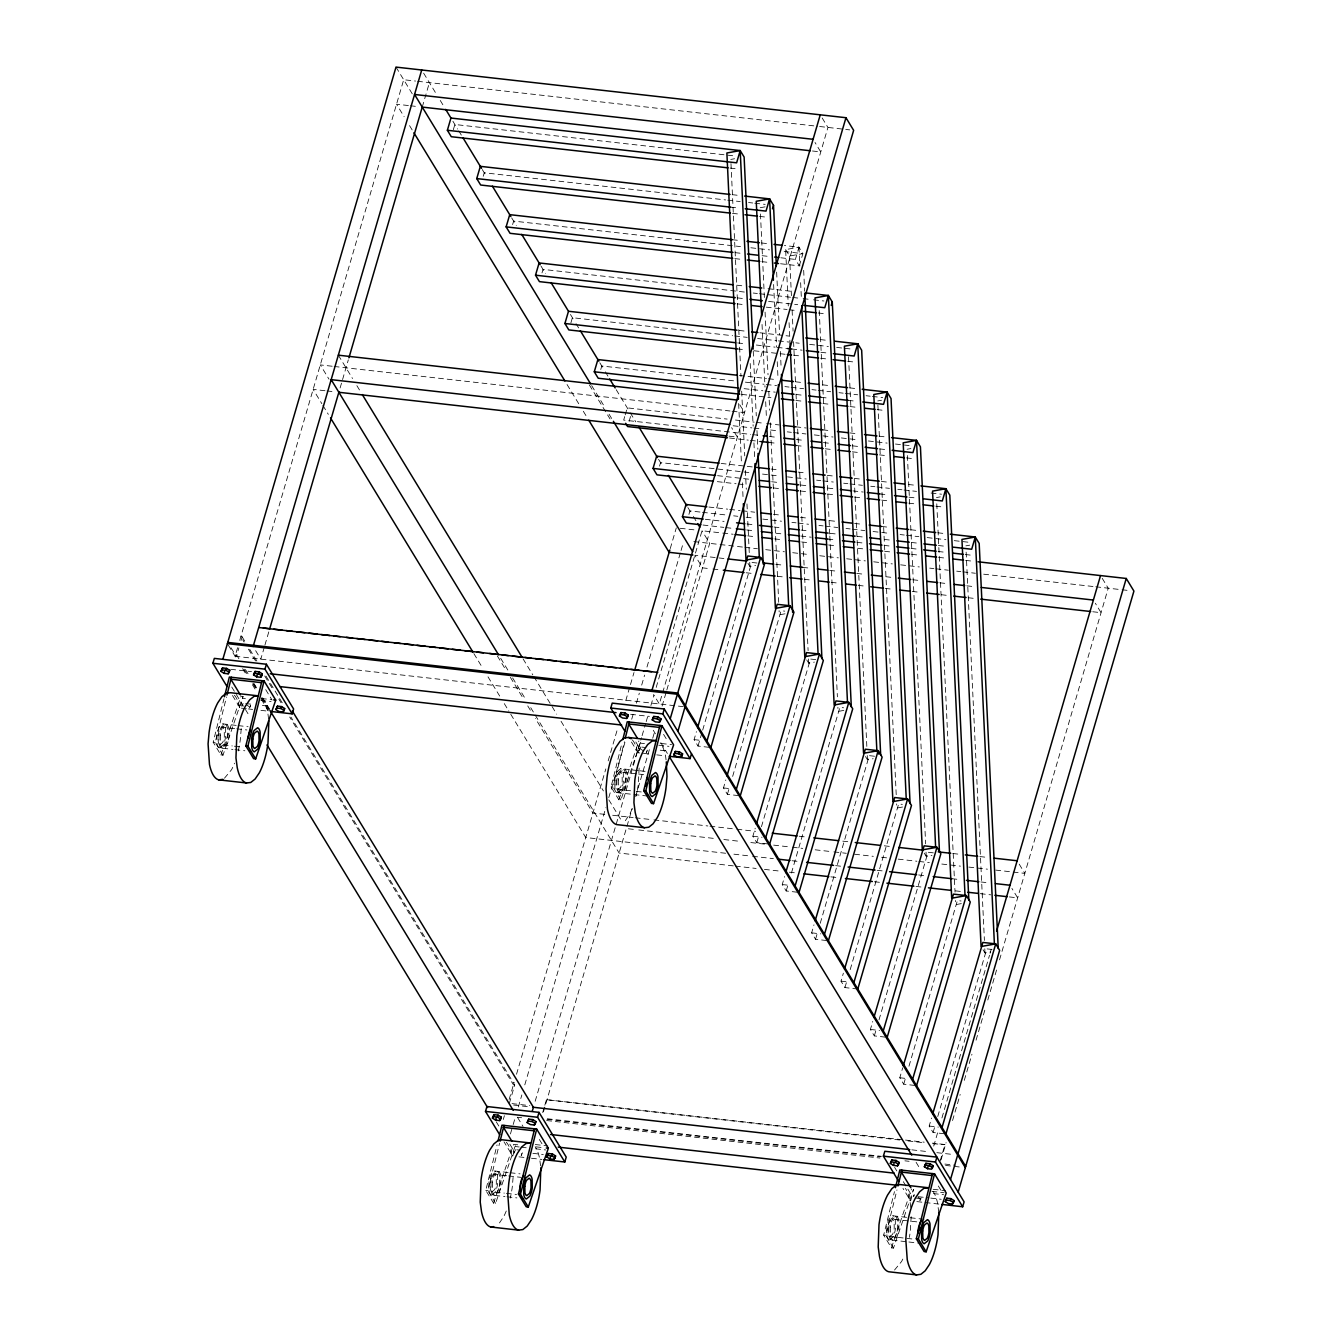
<?xml version="1.0" encoding="UTF-8"?>
<svg xmlns="http://www.w3.org/2000/svg" width="1342" height="1342" viewBox="0 0 1342 1342"><rect width="100%" height="100%" fill="white"/><g stroke="black" fill="none" stroke-linecap="round" stroke-linejoin="round"><path stroke-width="0.75" stroke-dasharray="5 3.75" d="M513.097 1177.404L512.292 1186.898A44.991 16.523 -83.6 0 1 510.262 1198.071M241.241 728.689L240.252 740.079A44.991 16.523 -83.6 0 1 238.188 751.235M220.944 754.992L241.006 696.213L243.053 696.431L222.99 755.211L220.944 754.992L213.177 742.21L223.963 698.763M222.99 755.211L215.206 742.428L226.496 697.018M519.186 1146.974L515.093 1146.504L515.663 1144.558L495.601 1203.355L493.554 1203.12L485.787 1190.337L497.06 1144.911M495.601 1203.355L487.817 1190.572L499.593 1143.166M644.462 743.585L640.369 743.133L640.939 741.187L620.876 799.966L618.83 799.748L611.063 786.966L621.346 745.481M620.876 799.966L613.093 787.184L624.365 741.774M912.979 1191.26L913.55 1189.314L893.487 1248.11L891.44 1247.875L883.673 1235.093L894.46 1191.646M893.487 1248.11L885.703 1235.328L896.976 1189.901M237.601 647.7L235.102 656.255L685.041 706.865M239.748 640.352L403.69 79.732L415.55 81.057M238.91 658.754L236.746 655.181L238.893 647.834M241.04 640.486L242.114 636.813L240.822 636.678L244.076 642.03M243.053 696.431L242.483 698.377L246.576 698.83M246.358 708.71L240.117 708.006L241.543 703.107M264.34 647.096L260.801 659.157L255.047 649.679M264.928 645.099L269.037 631.025M340.113 387.955L348.333 359.841M422.244 107.092L429.406 82.617M250.065 707.184L250.635 705.255L249.075 708.693L250.065 707.184L246.962 705.221M453.328 129.721L454.871 124.487L735.802 156.075M483.221 176.288L484.244 172.782L725.636 199.941M512.61 224.584L513.634 221.095L740.465 246.593M542 272.896L543.024 269.39L744.877 292.103M570.87 322.936L572.397 317.702L732.631 335.718M600.763 369.503L601.786 365.997L734.963 380.977M624.701 416.607L623.678 420.096L750.614 434.389M625.204 414.863L627.251 407.867L727.146 419.09M629.13 421.304L630.656 416.054M659.543 466.11L660.566 462.604L752.124 472.904M503.3 1119.463L504.407 1115.688M509.138 1099.501L514.171 1082.289M516.519 1074.254L605.812 768.916M608.161 760.88L617.555 728.74M625.775 700.608L629.884 686.55M630.472 684.537L634.011 672.493M670.245 548.576L676.301 527.859M509.356 1103.309L514.724 1084.957L290.979 717.165M688.916 514.405L689.939 510.916L700.356 512.074M510.43 1133.973L512.627 1126.441M513.181 1124.546L515.378 1117.014M518.331 1106.965L521.853 1094.921M524.789 1084.873L605.846 807.649M608.782 797.618L625.238 741.371M631.696 719.262L633.458 713.239M636.393 703.191L639.329 693.143M641.677 685.108L644.613 675.076M646.978 667.041L680.461 552.535M681.048 550.522L683.397 542.487M515.58 1149.658L514.036 1153.113L515.58 1149.658L519.673 1150.128M535.173 1101.262L641.51 737.664M642.097 735.651L645.619 723.59M646.207 721.593L647.968 715.554M650.904 705.523L653.839 695.475M656.188 687.44L702.017 530.744L720.688 532.841M648.404 753.936L638.004 752.761L639.429 747.863L635.068 740.717M640.637 746.957L639.094 750.413L640.637 746.957L644.73 747.427M646.827 750.899L646.274 752.828L647.817 749.39M542.688 1112.552L544.298 1107.033M544.835 1105.204L546.446 1099.685L903.451 1139.844M543.443 1111.881L632.149 808.538M635.672 796.477L650.367 746.269M652.715 738.234L655.064 730.199M662.109 706.093L666.219 692.019M666.806 690.023L709.683 543.376L702.017 530.744M780.574 263.753L799.312 265.867L795.387 259.425L798.976 247.18L784.399 245.536M799.312 265.867L802.885 253.621L798.976 247.18L785.64 249.595L788.291 305.959M709.029 747.309L698.025 746.068L694.099 739.627L696.431 731.642M698.025 746.068L702.101 732.095M702.688 730.098L751.721 562.432L757.223 563.053M738.419 795.605L727.398 794.363L723.489 787.922L725.821 779.954M727.398 794.363L729.729 786.378M732.648 776.414L781.094 610.744L784.768 611.147M767.809 843.917L756.787 842.675L752.862 836.234L755.211 828.249M756.787 842.675L759.119 834.69M761.451 826.706L810.484 659.039L815.986 659.66M797.198 892.212L786.177 890.971L782.252 884.546L784.584 876.561M786.177 890.971L788.509 883.002M791.428 873.021L839.874 707.351L843.548 707.771M826.571 940.524L815.55 939.283L811.642 932.841L813.973 924.856M815.55 939.283L817.882 931.298M820.23 923.313L869.247 755.647L874.766 756.267M857.79 989.037L844.94 987.578L841.015 981.153L843.363 973.168M844.94 987.578L847.272 979.61M850.191 969.629L898.637 803.959L902.31 804.378M885.351 1037.131L874.33 1035.89L870.404 1029.448L872.736 1021.463M874.33 1035.89L876.662 1027.905M878.993 1019.92L928.027 852.254L933.529 852.875M914.724 1085.426L903.703 1084.202L899.794 1077.76L902.713 1067.779M903.703 1084.202L906.051 1076.217M908.97 1066.236L957.4 900.566L961.073 900.985M944.114 1133.738L933.093 1132.497L929.184 1126.055L931.516 1118.071M913.701 1196.628L914.271 1194.682L913.281 1196.175M933.093 1132.497L935.424 1124.512M937.756 1116.527L986.789 948.861L992.308 949.482M933.713 1146.085L938.41 1130.014M941.933 1117.97L989.524 955.252M990.111 953.239L991.285 949.213M920.461 1198.607L919.891 1200.553L921.451 1197.098L920.461 1198.607L916.385 1198.154M940.138 1161.048L944.969 1144.525L932.522 1143.116M941.061 1159.84L946.093 1142.646M952.552 1120.536L960.184 1094.435M964.294 1080.36L971.943 1054.242M976.053 1040.184L985.447 1008.043M987.796 1000.008L997.19 967.867M999.538 959.832L1108.224 588.199L1100.541 575.567M618.83 799.748L638.893 740.952M493.554 1203.12L513.617 1144.34L519.757 1145.028M891.44 1247.875L911.503 1189.096M499.476 1222.914L503.636 1216.708A44.991 16.523 -83.6 0 0 506.622 1210.065M625.322 820.683L629.482 814.544A44.991 16.523 -83.6 0 0 632.501 807.951M894.544 1270.018L901.606 1261.463A44.991 16.523 -83.6 0 0 903.887 1256.615M224.45 778.209L231.512 769.771A44.991 16.523 -83.6 0 0 234.531 763.195M730.786 159.43L734.594 158.742M760.176 207.725L765.879 206.702M785.64 249.595L789.566 256.037L802.885 253.621L784.164 251.508M877.718 400.939L881.526 400.251M907.091 449.251L910.899 448.563M936.481 497.547L940.289 496.859M747.964 563.304L749.91 566.525L755.63 565.502M965.871 545.858L969.679 545.171M785.02 613.797L779.299 614.837L779.098 610.66M806.727 659.912L808.689 663.133L814.393 662.109M843.783 710.404L838.079 711.445L837.878 707.268M865.489 756.519L867.452 759.74L873.172 758.716M902.562 807.012L896.842 808.052L896.641 803.875M924.269 853.126L926.232 856.347L931.935 855.324M961.325 903.619L955.605 904.659L955.42 900.482M983.032 949.733L984.994 952.954L990.715 951.931M508.165 1172.505L494.812 1171.012L491.306 1173.847A12.414 4.563 -83.6 0 0 488.907 1182.084L489.042 1190.857A11.726 4.311 -83.6 0 0 491.625 1195.068L504.978 1196.561M506.622 1175.726L494.376 1174.351L491.843 1176.397A8.958 3.288 -83.6 0 0 490.115 1182.336L490.216 1188.693A8.471 3.103 -83.6 0 0 492.078 1191.713L504.324 1193.105M492.078 1191.713L494.611 1189.666A8.958 3.288 -83.6 0 0 496.339 1183.728L496.238 1177.387A8.471 3.103 -83.6 0 0 494.376 1174.351M491.625 1195.068L495.148 1192.216A12.414 4.563 -83.6 0 0 497.547 1183.996L497.396 1175.206A11.726 4.311 -83.6 0 0 494.812 1171.012M923.984 1219.291L892.698 1215.768L889.192 1218.603A12.414 4.563 -83.6 0 0 886.794 1226.823L886.928 1235.613A11.726 4.311 -83.6 0 0 889.511 1239.823L906.924 1241.769M916.771 1221.857L892.262 1219.106L889.712 1221.153A8.958 3.288 -83.6 0 0 888.001 1227.091L888.085 1233.449A8.471 3.103 -83.6 0 0 889.964 1236.468L914.456 1239.236M889.964 1236.468L892.497 1234.422A8.958 3.288 -83.6 0 0 894.225 1228.484L894.124 1222.143A8.471 3.103 -83.6 0 0 892.262 1219.106M889.511 1239.823L893.034 1236.972A12.414 4.563 -83.6 0 0 895.416 1228.752L895.282 1219.962A11.726 4.311 -83.6 0 0 892.698 1215.768M236.192 725.385L222.839 723.875L219.333 726.659A12.414 4.563 -83.6 0 0 216.918 734.846L217.035 743.653A11.726 4.311 -83.6 0 0 219.602 747.913L232.938 749.423M234.649 728.605L222.403 727.213L219.853 729.226A8.958 3.288 -83.6 0 0 218.109 735.148L218.192 741.505A8.471 3.103 -83.6 0 0 220.054 744.575L232.3 745.951M220.054 744.575L222.587 742.579A8.958 3.288 -83.6 0 0 224.332 736.657L224.248 730.3A8.471 3.103 -83.6 0 0 222.403 727.213M219.602 747.913L223.107 745.145A12.414 4.563 -83.6 0 0 225.523 736.943L225.406 728.136A11.726 4.311 -83.6 0 0 222.839 723.875M638.138 770.593L620.725 768.63L617.219 771.415A12.414 4.563 -83.6 0 0 614.804 779.601L614.921 788.408A11.726 4.311 -83.6 0 0 617.471 792.669L648.756 796.192M636.611 773.814L620.272 771.969L617.739 773.982A8.958 3.288 -83.6 0 0 615.995 779.903L616.079 786.261A8.471 3.103 -83.6 0 0 617.924 789.331L634.263 791.176M617.924 789.331L620.474 787.335A8.958 3.288 -83.6 0 0 622.218 781.413L622.134 775.055A8.471 3.103 -83.6 0 0 620.272 771.969M617.471 792.669L620.994 789.901A12.414 4.563 -83.6 0 0 623.409 781.698L623.292 772.891A11.726 4.311 -83.6 0 0 620.725 768.63M417.53 81.275L817.546 126.282M819.627 126.5L843.749 129.218M845.728 129.453L849.687 129.889M408.387 105.548L396.527 104.206L404.127 116.704M410.367 105.766L418.285 106.655M812.464 150.992L820.767 151.931L815.013 142.453M730.132 168.085L738.452 169.025M732.128 194.657L740.448 195.596M727.716 200.176L740.214 201.568M748.534 202.508L752.694 202.977M754.774 203.212L765.175 204.387M730.635 207.138L738.956 208.077M732.464 213.344L740.784 214.284M759.522 216.398L767.842 217.32M732.38 239.698L740.7 240.621M761.518 242.969L767.758 243.674M750.866 247.767L769.587 249.88M735.047 252.631L743.367 253.571M762.105 255.685L770.425 256.607M780.826 257.781L795.387 259.425M734.795 258.603L743.133 259.543M761.853 261.656L770.174 262.579M736.792 285.192L745.112 286.131M768.01 288.698L790.908 291.264M753.197 293.026L757.358 293.495M759.438 293.73L790.656 297.253M792.736 297.471L801.057 298.41M803.137 298.645L811.457 299.585M813.554 299.82L823.954 300.994M737.379 297.89L745.699 298.83M768.597 301.413L797.718 304.684M737.127 303.862L745.464 304.802M766.265 307.15L787.083 309.482M789.163 309.717L797.483 310.656M818.284 313.005L826.622 313.927M739.123 330.451L747.444 331.39M759.941 332.782L789.062 336.07M820.281 339.576L828.601 340.516M734.728 335.953L747.209 337.362M757.609 338.519L776.347 340.633M778.427 340.868L799.228 343.216M809.629 344.374L828.366 346.488M836.687 347.427L842.927 348.132M845.007 348.35L851.247 349.054M737.63 342.931L745.951 343.854M756.351 345.028L775.089 347.142M777.169 347.377L787.569 348.534M791.73 349.004L802.13 350.178M820.868 352.292L829.188 353.231M737.379 348.903L745.699 349.826M754.036 350.765L785.238 354.288M793.575 355.211L801.895 356.15M820.616 358.264L828.953 359.203M847.674 361.3L855.995 362.239M739.375 375.475L766.433 378.511M768.513 378.746L776.833 379.685M795.571 381.799L803.892 382.738M822.612 384.835L830.933 385.775M849.671 387.888L857.991 388.811M745.38 382.151L764.101 384.248M766.181 384.483L776.599 385.657M784.919 386.597L789.079 387.066M791.159 387.301L803.64 388.71M811.96 389.633L816.137 390.103M818.217 390.337L830.698 391.747M839.018 392.686L843.179 393.156M845.259 393.391L857.756 394.783M866.076 395.722L870.237 396.192M872.317 396.427L882.717 397.601M744.122 388.66L762.843 390.757M764.923 390.992L775.341 392.166M796.142 394.498L804.462 395.437M821.119 397.316L829.44 398.255M848.178 400.352L856.498 401.292M741.79 394.397L770.929 397.668M795.907 400.47L804.227 401.409M822.948 403.523L831.285 404.462M850.006 406.559L858.326 407.498M877.064 409.612L885.384 410.535M332.162 366.232L320.302 364.907L328.991 379.182M334.141 366.467L730.014 410.988M732.078 411.222L744.542 412.631L739.744 404.73M735.466 420.029L754.187 422.143M756.284 422.378L764.605 423.317M766.685 423.552L779.165 424.944M795.823 426.823L806.223 427.997M822.864 429.859L831.184 430.799M849.922 432.912L858.243 433.852M879.06 436.184L887.381 437.123M733.135 425.766L751.872 427.88M753.952 428.115L762.273 429.054M770.593 429.994L778.93 430.916M787.251 431.856L791.411 432.325M793.491 432.56L805.972 433.969M814.292 434.909L833.03 437.006M841.35 437.945L858.008 439.824M868.408 440.981L887.129 443.095M895.449 444.034L912.107 445.896M752.694 434.623L761.015 435.546M769.352 436.486L777.672 437.425M796.393 439.539L804.714 440.461M823.451 442.575L831.772 443.514M852.589 445.846L860.91 446.785M879.631 448.899L887.951 449.838M324.999 390.723L313.139 389.381L321.828 403.674M326.978 390.941L334.896 391.83M729.075 436.167L737.379 437.106L731.625 427.645M729.562 438.012L748.282 440.126M750.379 440.361L760.78 441.518M769.1 442.457L777.421 443.397M796.158 445.51L804.479 446.433M825.28 448.782L833.617 449.721M852.338 451.818L860.658 452.757M879.396 454.871L887.716 455.81M906.437 457.907L914.774 458.847M721.157 463.426L752.359 466.932M771.096 469.046L779.417 469.968M798.154 472.082L806.475 473.021M827.276 475.353L833.516 476.058M854.334 478.406L862.654 479.346M881.392 481.442L889.712 482.382M908.433 484.496L916.754 485.418M762.524 474.078L779.182 475.94M787.502 476.88L806.223 478.993M816.624 480.168L820.801 480.637M822.881 480.872L833.281 482.03M843.682 483.204L847.842 483.674M849.922 483.908L862.42 485.318M870.74 486.24L874.9 486.71M876.98 486.945L889.461 488.354M897.781 489.293L901.958 489.763M904.038 489.998L916.519 491.39M931.08 493.034L941.497 494.208M717.567 475.672L748.786 479.178M771.684 481.744L780.004 482.684M800.805 485.032L807.045 485.737M827.863 488.069L836.183 489.008M852.841 490.887L863.242 492.044M879.882 493.923L888.203 494.863M909.02 497.194L915.261 497.899M717.333 481.644L736.053 483.741M738.134 483.976L746.454 484.915M773.512 487.951L779.752 488.656M800.57 491.004L808.89 491.944M827.611 494.041L835.949 494.98M854.669 497.077L862.99 498.016M881.728 500.13L890.048 501.069M908.769 503.166L917.106 504.106M935.827 506.219L944.147 507.142M708.912 507.041L727.649 509.155M729.729 509.39L740.13 510.564M742.21 510.782L754.69 512.191M773.428 514.305L781.749 515.244M800.486 517.341L808.807 518.28M829.608 520.629L837.928 521.552M854.586 523.43L862.906 524.37M881.644 526.467L889.964 527.406M910.765 529.755L917.005 530.459M937.823 532.791L946.144 533.73M702.436 512.308L725.317 514.892M733.638 515.831L737.798 516.301M746.135 517.224L754.456 518.163M762.776 519.102L781.514 521.216M791.914 522.373L796.074 522.843M798.154 523.078L808.555 524.252M818.956 525.427L823.132 525.896M825.213 526.131L837.693 527.523M846.014 528.463L850.174 528.933M852.254 529.167L864.751 530.576M873.072 531.516L889.712 533.378M900.113 534.552L904.29 535.022M906.37 535.257L918.851 536.666M927.171 537.588L945.909 539.702M954.229 540.641L970.87 542.503M705.338 519.287L724.059 521.401M746.957 523.967L755.278 524.907M774.015 527.003L782.336 527.943M801.057 530.056L809.377 530.996M830.195 533.328L836.435 534.032M857.253 536.381L863.493 537.068M884.294 539.417L890.534 540.121M911.352 542.453L919.673 543.393M938.41 545.506L946.731 546.446M703.007 525.024L723.824 527.372M725.905 527.607L734.225 528.53M746.706 529.939L755.043 530.878M775.844 533.21L784.164 534.15M800.822 536.028L811.222 537.203M827.863 539.065L836.2 540.004M857.001 542.353L863.242 543.04M884.059 545.389L892.38 546.328M911.101 548.425L919.438 549.364M938.159 551.478L946.479 552.418M965.217 554.514L973.537 555.454M680.26 528.295L696.079 530.073M722.768 533.076L733.151 534.25M747.679 535.877L753.902 536.582M774.653 538.914L782.956 539.853M801.644 541.95L809.947 542.889M828.618 544.986L836.922 545.926M857.689 548.257L865.993 549.197M884.663 551.294L892.967 552.233M911.654 554.33L919.958 555.269M938.645 557.366L946.932 558.289M965.619 560.402L973.923 561.325M693.864 541.598L717.987 544.298M720.067 544.533L742.898 547.1M744.978 547.335L757.425 548.744M765.728 549.666L784.416 551.78M792.719 552.703L809.327 554.582M819.694 555.739L838.381 557.853M846.685 558.775L865.372 560.889M873.676 561.812L892.346 563.908M900.65 564.848L919.337 566.945M929.704 568.119L933.864 568.589M935.944 568.823L948.391 570.216M956.695 571.155L960.838 571.625M962.919 571.86L975.382 573.252M983.686 574.191L1093.696 586.571M1095.76 586.789L1120.084 589.541M1122.063 589.759L1129.981 590.648M723.908 558.507L694.854 555.236L702.537 567.851L710.841 568.79M775.81 564.345L784.097 565.267M802.784 567.364L811.088 568.303M829.775 570.4L838.079 571.34M856.75 573.437L865.053 574.376M885.821 576.708L894.107 577.647M912.795 579.744L921.098 580.683M939.786 582.78L948.089 583.72M966.76 585.817L975.064 586.756M712.904 569.025L721.208 569.947M746.118 572.766L752.342 573.453M777.253 576.255L785.556 577.194M804.244 579.291L812.547 580.23M831.218 582.327L839.522 583.267M858.209 585.364L866.513 586.303M885.183 588.4L893.487 589.339M912.174 591.436L920.478 592.376M941.228 594.707L947.452 595.412M968.219 597.744L976.523 598.666M1092.757 611.751L1101.061 612.673L1095.307 603.212M235.454 655.03L236.746 655.181M230.673 669.289L251.508 671.637M630.623 714.279L649.377 716.393M694.099 739.627L701.447 740.448M261.438 698.494L271.638 699.652M661.354 743.485L671.57 744.642M260.868 700.44L271.084 701.598M658.754 745.196L668.953 746.353M245.703 703.577L254.041 704.516M262.378 705.456L270.698 706.395M660.247 750.212L668.584 751.151M248.438 708.945L252.615 709.415M260.935 710.354L269.272 711.294M656.741 754.875L665.078 755.814M238.171 725.603L248.085 726.727M640.117 770.811L646.056 771.482M236.695 728.823L246.894 729.981M638.658 774.049L644.781 774.737M723.489 787.922L730.836 788.76M213.177 742.21L215.206 742.428M611.063 786.966L613.093 787.184M234.347 746.186L242.499 747.108M636.309 791.394L642.432 792.082M234.917 749.641L244.831 750.765M604.772 814.376L592.912 813.034L535.341 718.406M612.69 815.265L633.156 817.563M635.219 817.798L651.826 819.66M653.906 819.895L707.871 825.967M709.952 826.202L734.862 829.004M736.926 829.239L755.613 831.335M799.195 836.234L807.498 837.173M842.793 841.149L849.016 841.837M884.311 845.812L890.534 846.517M952.803 853.512L961.107 854.451M979.777 856.548L988.081 857.488M752.862 836.234L762.055 837.274M628.375 828.786L636.678 829.725M638.758 829.96L715.554 838.599M723.858 839.522L740.465 841.4M750.832 842.558L765.359 844.202M773.663 845.125L790.27 847.003M792.35 847.221L802.734 848.396M815.181 849.805L831.788 851.667M833.868 851.902L846.316 853.294M854.619 854.233L873.307 856.33M881.61 857.27L887.834 857.974M898.217 859.132L916.888 861.245M918.968 861.463L929.352 862.638M941.799 864.047L960.486 866.144M968.79 867.083L987.46 869.18M995.764 870.102L1024.818 873.374L1019.064 863.913M725.619 853.26L585.749 837.525L508.635 710.757M733.923 854.183L750.53 856.062M752.61 856.28L773.361 858.628M792.048 860.725L798.272 861.43M835.63 865.624L841.853 866.328M877.148 870.304L883.372 870.992M918.649 874.967L926.953 875.907M951.864 878.708L960.167 879.631M980.935 881.962L989.239 882.902M733.302 865.875L619.132 853.042L530.006 706.513M735.382 866.11L756.133 868.442M764.437 869.381L781.044 871.243M789.348 872.183L795.571 872.887M830.849 876.846L839.153 877.785M874.447 881.761L880.671 882.449M915.965 886.425L922.189 887.129M955.403 890.853L963.69 891.793M980.297 893.655L990.681 894.829M1009.369 896.926L1017.672 897.865L1011.902 888.387M782.252 884.546L789.599 885.368M811.642 932.841L820.818 933.881M841.015 981.153L848.362 981.975M870.404 1029.448L879.597 1030.488M899.794 1077.76L907.142 1078.582M929.184 1126.055L938.36 1127.095M514.724 1084.957L513.432 1084.806L289.704 717.014M905.531 1140.079L924.219 1142.176M899.694 1140.012L546.446 1099.685M907.997 1140.952L924.604 1142.814M932.908 1143.753L944.969 1144.525M512.023 1103.61L529.822 1105.623M513.634 1105.053L530.627 1106.965M911.839 1149.842L928.496 1151.721M936.833 1152.661L953.709 1154.556M547.301 1118.758L881.476 1156.351M546.999 1119.312L880.285 1156.804M944.869 1164.068L955.286 1165.225M517.358 1117.232L521.635 1117.718M546.63 1120.536L879.933 1158.029M904.927 1160.83L909.088 1161.3M945.556 1165.41L961.375 1167.188M535.307 1144.541L547.804 1145.951M933.176 1189.297L945.674 1190.706M536.079 1146.856L544.248 1147.779M931.935 1191.394L944.181 1192.77M521.216 1147.192L527.356 1147.896M535.525 1148.802L545.724 1149.96M933.395 1193.558L943.611 1194.716M532.891 1153.348L543.309 1154.523M918.28 1196.695L928.698 1197.869M930.778 1198.104L941.195 1199.278M518.968 1156.838L529.385 1158.012M531.466 1158.247L541.883 1159.421M916.854 1201.593L923.095 1202.298M925.192 1202.533L939.769 1204.177M510.145 1172.74L520.059 1173.847M508.668 1175.961L520.914 1177.337M485.787 1190.337L487.817 1190.572M883.673 1235.093L885.703 1235.328M506.37 1193.323L516.569 1194.481M506.957 1196.779L516.871 1197.903M908.903 1242.004L920.797 1243.329M639.664 748.467L642.751 750.43M917.777 1197.081L920.88 1199.043M822.176 117.979L827.93 127.44L659.341 703.98L653.571 694.519M423.636 73.156L435.915 93.336M440.26 100.465L444.605 107.612M452.908 121.266L457.639 129.033M458.729 130.828L461.983 136.179M482.298 169.562L485.871 175.45M511.671 217.874L516.284 225.439M541.061 266.169L545.607 273.651M570.451 314.481L574.93 321.862M576.02 323.64L579.274 328.991M599.824 362.776L604.269 370.056M605.343 371.851L608.614 377.203M616.213 389.7L629.247 411.122M630.321 412.917L635.756 421.841M658.57 459.333L662.914 466.479M687.892 507.544L692.237 514.674M693.328 516.469L696.582 521.82M591.671 385.624L604.705 407.045M609.05 414.192L612.304 419.543M396.007 67.1L412.38 94.007M589.406 385.02L610.04 418.939M409.562 125.628L412.816 130.996M567.045 384.517L578.989 404.16M583.334 411.289L587.679 418.436M663.585 734.376L667.813 741.354M938.31 1185.993L942.554 1192.971M653.269 730.249L655.433 733.822M660.868 742.747L667.377 753.466M916.1 1162.306L920.444 1169.452M894.628 1167.372L896.792 1170.945M903.334 1181.681L912.04 1196.007L910.614 1200.905L902.981 1188.375M631.461 742.025L638.004 752.761M338.335 355.177L352.527 378.511M356.871 385.657L361.216 392.787M523.044 658.821L532.808 674.875M533.898 676.67L556.712 714.162M561.057 721.308L603.414 790.924M608.849 799.866L622.453 822.243M500.683 658.301L508.282 670.799M512.627 677.945L525.661 699.367M497.328 655.919L506.018 670.212M510.363 677.341L523.397 698.779M527.742 705.909L530.996 711.277M322.919 405.452L328.337 414.376M473.877 653.621L482.566 667.913M488.002 676.838L499.945 696.481M504.29 703.611L507.544 708.979M242.114 636.813L245.368 642.181M249.713 649.31L257.312 661.807M266.001 676.1L282.29 702.872M248.421 649.176L256.037 661.673M264.726 675.949L273.399 690.241M278.834 699.165L281.015 702.738M265.699 689.62L272.057 700.088M539.367 1139.492L543.611 1146.471M245.435 669.473L249.78 676.603M254.124 683.749L256.288 687.322M262.814 698.025L269.323 708.744M253.655 683.632L256.909 689M262.344 697.924L269.943 710.421M517.576 1117.483L522.994 1126.408M231.042 647.767L236.46 656.708M244.076 669.205L248.488 676.469M252.833 683.598L257.178 690.744M261.455 697.79L269.121 710.388M228.375 645.217L236.108 657.932M242.634 668.652L247.045 675.898M252.413 684.722L256.825 691.969M261.17 699.115L268.769 711.612M231.747 687.003L249.662 716.46M496.204 1121.744L498.922 1126.19M509.792 1144.089L514.154 1151.251L512.728 1156.15L504.022 1141.824M232.485 695.492L240.117 708.006M938.813 1212.531L937.521 1202.952A42.491 15.601 -83.6 0 0 933.16 1191.528M910.799 1207.481L909.775 1199.815A42.491 15.601 -83.6 0 0 905.397 1188.408M540.591 1165.846L539.551 1158.18A42.491 15.601 -83.6 0 0 535.19 1146.773M666.068 759.908L665.582 756.049A42.491 15.601 -83.6 0 0 660.113 743.082M268.601 718.993L267.595 711.294A42.491 15.601 -83.6 0 0 262.143 698.31M966.156 552.116L984.407 940.44M984.793 948.794L984.994 952.954M936.783 503.82L955.018 892.128M907.393 455.508L925.644 843.833M926.03 852.17L926.232 856.347M877.903 405.116L896.255 795.521M848.53 356.821L866.865 747.226M867.268 755.563L867.452 759.74M819.241 310.589L829.725 533.982M829.826 536.079L837.391 696.833M803.673 270.329L804.663 291.197M798.976 247.18L799.849 265.968M800.637 282.676L801.426 299.383M789.566 256.037L791.428 295.693M792.115 310.304L793.088 331.189M793.575 341.623L808.102 650.618M808.488 658.956L808.689 663.133M789.079 322.667L789.952 341.455M776.649 272.124L779.585 334.762M780.373 351.453L781.161 368.161M773.613 284.47L776.548 347.108M777.236 361.719L778.024 378.427M760.461 213.982L764.386 297.505M765.074 312.116L768.027 374.737M768.798 391.445L769.687 410.233M770.274 422.764L778.712 602.306M762.038 324.462L764.99 387.1M765.678 401.711L766.45 418.402M753.248 351.168L756.284 415.886M756.972 430.514L757.861 449.302M750.212 363.514L753.147 426.152M753.936 442.86L754.724 459.551M730.987 163.59L740.985 376.548M741.673 391.159L744.726 455.877M745.397 470.488L746.286 489.276M746.974 503.904L749.322 554.011M749.725 562.348L749.91 566.525M738.637 403.506L741.489 464.047M742.378 482.835L743.149 499.543M911.168 1216.64L910.262 1231.671A44.991 16.523 -83.6 0 1 909.373 1237.324M639.144 768.01L638.222 784.852A44.991 16.523 -83.6 0 1 636.158 795.991M506.286 1142.21A42.491 15.601 -83.6 0 1 511.805 1155.059M234.38 695.19A42.491 15.601 -83.6 0 1 239.849 708.173M632.35 739.962A42.491 15.601 -83.6 0 1 637.819 752.929M490.954 1182.302L491.088 1191.092A11.726 4.311 -83.6 0 0 493.671 1195.286L497.194 1192.451A12.414 4.563 -83.6 0 0 499.576 1184.231L499.442 1175.441A11.726 4.311 -83.6 0 0 496.859 1171.247L493.336 1174.082A12.414 4.563 -83.6 0 0 490.954 1182.302M492.346 1182.47L492.48 1191.243A11.726 4.311 -83.6 0 0 495.064 1195.454L498.587 1192.602A12.414 4.563 -83.6 0 0 500.969 1184.382L500.834 1175.592A11.726 4.311 -83.6 0 0 498.251 1171.398L494.745 1174.233A12.414 4.563 -83.6 0 0 492.346 1182.47M888.84 1227.058L888.974 1235.848A11.726 4.311 -83.6 0 0 891.558 1240.042L895.08 1237.207A12.414 4.563 -83.6 0 0 897.462 1228.987L897.328 1220.197A11.726 4.311 -83.6 0 0 894.745 1215.986L891.222 1218.838A12.414 4.563 -83.6 0 0 888.84 1227.058M890.316 1227.225L890.451 1236.016A11.726 4.311 -83.6 0 0 893.034 1240.209L896.557 1237.374A12.414 4.563 -83.6 0 0 898.939 1229.138L898.804 1220.364A11.726 4.311 -83.6 0 0 896.221 1216.154L892.715 1219.006A12.414 4.563 -83.6 0 0 890.316 1227.225M218.964 735.081L219.065 743.887A11.726 4.311 -83.6 0 0 221.631 748.148L225.154 745.364A12.414 4.563 -83.6 0 0 227.57 737.177L227.452 728.37A11.726 4.311 -83.6 0 0 224.886 724.11L221.363 726.894A12.414 4.563 -83.6 0 0 218.964 735.081M220.356 735.231L220.457 744.038A11.726 4.311 -83.6 0 0 223.024 748.299L226.546 745.531A12.414 4.563 -83.6 0 0 228.962 737.328L228.845 728.521A11.726 4.311 -83.6 0 0 226.278 724.261L222.755 727.045A12.414 4.563 -83.6 0 0 220.356 735.231M616.85 779.836L616.951 788.643A11.726 4.311 -83.6 0 0 619.518 792.904L623.04 790.119A12.414 4.563 -83.6 0 0 625.439 781.933L625.338 773.126A11.726 4.311 -83.6 0 0 622.772 768.865L619.249 771.65A12.414 4.563 -83.6 0 0 616.85 779.836M618.327 780.004L618.444 788.811A11.726 4.311 -83.6 0 0 620.994 793.072L624.516 790.287A12.414 4.563 -83.6 0 0 626.932 782.101L626.815 773.294A11.726 4.311 -83.6 0 0 624.248 769.033L620.742 771.818A12.414 4.563 -83.6 0 0 618.327 780.004M242.466 704.332L241.895 706.278L243.456 702.822L242.466 704.332M521.786 1153.6L521.216 1155.529L522.759 1152.09L521.786 1153.6"/><path stroke-width="1.5" d="M917.811 1233.499L918.079 1230.346A12.414 4.563 -83.6 0 1 920.461 1222.126L921.618 1220.415M645.804 786.278L646.089 783.124M224.45 696.783L229.348 677.039L264.072 680.931L275.731 700.105L255.668 758.884L253.621 758.666L245.838 745.884L262.025 680.713L261.455 682.659L230.824 679.203L231.394 677.257L226.983 695.039M255.668 758.884L247.884 746.118L264.072 680.931M498.033 1140.968L501.958 1125.166L536.683 1129.075L548.341 1148.249L528.278 1207.028L526.232 1206.793L518.448 1194.011L534.636 1128.84L534.066 1130.786L503.435 1127.33L504.005 1125.401L500.08 1141.186M622.822 739.559L627.234 721.795L661.942 725.687L673.617 744.86L653.537 803.64L651.507 803.422L643.724 790.639L659.912 725.468L659.341 727.398L628.71 723.959L629.281 722.013L625.355 737.815M528.278 1207.028L520.495 1194.246L536.683 1129.075M653.537 803.64L645.77 790.857L661.942 725.687M895.433 1187.687L899.845 1169.922L934.552 1173.831L946.227 1192.988L926.148 1251.784L924.118 1251.549L916.334 1238.767L932.522 1173.596L931.952 1175.542L901.321 1172.086L901.891 1170.14L897.966 1185.942M926.148 1251.784L918.381 1239.002L934.552 1173.831M227.05 686.534L212.892 663.267L214.334 658.385L266.404 664.24L293.613 708.979L292.187 713.86L271.352 711.528M223.007 658.704L396.007 67.1L845.963 117.71L853.646 130.342L677.895 731.356M220.977 671.386L222.537 667.93L226.613 668.383L229.717 670.346L229.147 672.292L228.157 673.801L224.08 673.348L220.977 671.386L222.537 667.93M224.08 673.348L224.651 671.403M229.147 672.292L226.043 670.329L226.613 668.383M228.157 673.801L229.717 670.346M253.135 646.525L421.724 69.985M253.554 674.875L255.114 671.419L259.191 671.872L262.294 673.852L261.724 675.781L260.734 677.291L256.657 676.838L253.554 674.875L255.114 671.419M269.625 629.029L338.939 391.981M348.92 357.828L422.344 106.723M256.657 676.838L257.228 674.892M261.724 675.781L258.62 673.818L259.191 671.872M260.734 677.291L262.294 673.852M292.187 713.86L264.961 669.138L266.404 664.24M275.932 709.566L277.475 706.11L281.568 706.58L284.655 708.542L284.085 710.488L283.112 711.981L279.019 711.528L275.932 709.566L277.475 706.11M728.052 167.851L451.281 136.716L447.372 130.275L450.946 118.046L740.197 150.572L744.122 157.014L753.147 349.088M284.085 710.488L280.998 708.509L281.568 706.58M283.112 711.981L284.655 708.542M730.383 213.11L480.671 185.028L476.745 178.587L480.335 166.341L730.048 194.439M732.715 258.369L510.061 233.323L506.135 226.882L509.725 214.653L732.38 239.698M735.047 303.627L539.434 281.635L535.525 275.194L539.098 262.948L732.631 284.722M737.379 348.903L568.823 329.931L564.915 323.489L568.488 311.26L551.042 282.575M739.71 394.162L598.213 378.243L594.288 371.801L597.878 359.555L737.295 375.24M738.452 399.329L726.878 152.988L740.197 150.572L736.624 162.818L447.372 130.275M713.172 481.174L656.976 474.85L653.068 468.408L656.641 456.163L719.077 463.191M499.66 1134.661L485.502 1111.411L486.945 1106.513L539.014 1112.367L566.223 1157.106L564.797 1162.004L543.963 1159.656M624.936 731.289L610.778 708.022L612.22 703.124L664.273 708.995L964.11 1201.862L962.667 1206.76L941.849 1204.411M492.447 1118.138L494.007 1114.699L498.083 1115.152L501.187 1117.114L500.616 1119.06L499.627 1120.57L495.55 1120.1L492.447 1118.138L494.007 1114.699M495.55 1120.1L496.121 1118.154M500.616 1119.06L497.513 1117.098L498.083 1115.152M499.627 1120.57L501.187 1117.114M744.609 196.066L769.587 198.884L766.014 211.113L745.196 208.782M619.434 716.024L620.994 712.568L625.07 713.038L628.173 715.001L627.603 716.947L626.613 718.456L622.537 717.987L619.434 716.024L620.994 712.568M634.598 670.48L669.843 549.952M627.603 716.947L624.5 714.984L625.07 713.038M700.927 524.789L686.366 523.145L682.441 516.704L686.03 504.475L706.831 506.806M772.489 208.815L773.512 205.326L769.587 198.884L756.251 201.283L761.652 316.108M626.613 718.456L628.173 715.001M651.658 691.365L820.247 114.825M527.188 1122.583L528.731 1119.144L532.824 1119.597L535.911 1121.56L535.341 1123.506L534.368 1125.015L530.275 1124.546L527.188 1122.583L528.731 1119.144M532.321 1111.059L533.411 1107.284L292.304 710.924M535.341 1123.506L532.254 1121.543L532.824 1119.597M652.246 719.882L653.789 716.443L657.865 716.896L660.969 718.859L660.398 720.805L659.408 722.315L655.332 721.845L652.246 719.882L653.789 716.443M534.368 1125.015L535.911 1121.56M564.797 1162.004L537.572 1117.265L539.014 1112.367M660.398 720.805L657.312 718.842L657.865 716.896M659.408 722.315L660.969 718.859M669.239 756.284L690.056 758.616L662.847 713.894L664.273 708.995M670.212 718.742L845.963 117.71M546.831 1156.972L548.392 1153.516L552.468 1153.986L555.571 1155.948L555.001 1157.894L554.011 1159.404L549.935 1158.934L546.831 1156.972L548.392 1153.516M549.935 1158.934L550.505 1156.989M555.001 1157.894L551.898 1155.932L552.468 1153.986M554.011 1159.404L555.571 1155.948M673.818 754.858L675.378 751.403L679.455 751.872L682.558 753.835L681.988 755.781L680.998 757.274L676.922 756.821L673.818 754.858L675.378 751.403M681.988 755.781L678.884 753.818L679.455 751.872M680.998 757.274L682.558 753.835M697.605 727.649L747.796 555.991L760.646 557.45L764.571 563.892L710.874 747.511M690.056 758.616L691.499 753.718M805.468 292.908L828.35 295.492L824.776 307.721L803.975 305.389M831.252 305.422L832.275 301.933L828.35 295.492L815.03 297.89L834.154 705.003L847.49 702.587L828.35 295.492M706.949 741.069L760.646 557.45M726.978 775.961L777.186 604.303L790.035 605.745L793.961 612.187L740.264 795.823M834.858 341.22L857.739 343.787L854.166 356.033L833.348 353.684M736.339 789.381L790.035 605.745M756.368 824.256L806.559 652.598L819.425 654.057L823.334 660.499L769.637 844.118M862.151 389.281L887.129 392.099L883.539 404.328L862.738 401.996M765.728 837.676L819.425 654.057M785.758 872.568L835.949 700.91L848.798 702.352L852.724 708.794L799.027 892.43M891.541 437.593L916.519 440.394L912.929 452.64L892.128 450.291M795.101 885.988L848.798 702.352M815.148 920.864L865.338 749.205L878.188 750.664L882.113 757.106L828.417 940.725M920.931 485.888L945.892 488.706L942.319 500.952L923.581 498.838M824.491 934.284L878.188 750.664M844.521 969.176L894.711 797.517L907.578 798.96L911.486 805.401L857.79 989.037M950.304 534.2L975.282 537.001L971.692 549.247L952.971 547.133M853.881 982.596L907.578 798.96M873.91 1017.471L924.101 845.829L936.968 847.272L940.876 853.713L887.179 1037.332M883.271 1030.891L936.968 847.272M903.3 1065.783L953.491 894.124L966.341 895.567L970.266 902.009L916.569 1085.644M898.637 1181.212L883.388 1156.167L884.831 1151.268L936.901 1157.123L935.458 1162.021L962.667 1206.76M912.644 1079.203L966.341 895.567M890.35 1163.43L891.893 1159.991L895.986 1160.444L899.073 1162.407L898.503 1164.353L897.53 1165.862L893.437 1165.393L890.35 1163.43L891.893 1159.991M893.437 1165.393L894.007 1163.464M898.503 1164.353L895.416 1162.39L895.986 1160.444M897.53 1165.862L899.073 1162.407M932.673 1114.078L982.881 942.436L995.73 943.879L999.639 950.321L945.942 1133.94M924.37 1166.718L925.93 1163.279L930.006 1163.732L933.109 1165.695L932.539 1167.641L931.549 1169.15L927.473 1168.681L924.37 1166.718L925.93 1163.279M996.569 931.147L1100.541 575.567M927.473 1168.681L928.043 1166.752M932.539 1167.641L929.436 1165.678L930.006 1163.732M942.034 1127.498L995.73 943.879M950.505 1179.484L1126.257 578.469L978.066 561.795M945.288 1201.627L946.848 1198.171L950.924 1198.624L954.028 1200.587L953.457 1202.533L952.468 1204.042L948.391 1203.589L945.288 1201.627L946.848 1198.171M953.457 1202.533L950.354 1200.57L950.924 1198.624M952.468 1204.042L954.028 1200.587M958.171 1192.115L1133.923 591.084L1126.257 578.469M932.12 1167.204L933.109 1165.695M523.632 1175.642L522.491 1177.37A12.414 4.563 -83.6 0 0 520.109 1185.59L519.891 1191.73M880.688 755.244L861.665 350.228L857.739 343.787L844.403 346.202L863.543 753.298L876.863 750.899L878.825 754.12M887.129 392.099L873.793 394.498L892.916 801.61L906.253 799.195L887.129 392.099L891.038 398.54L910.077 803.556M916.519 440.394L903.183 442.81L922.306 849.905L935.642 847.507L916.519 440.394L920.427 446.836L939.467 851.851M945.892 488.706L932.556 491.105L951.696 898.217L965.032 895.802L945.892 488.706L949.817 495.148L968.84 900.163M975.282 537.001L961.946 539.417L981.069 946.513L994.405 944.114L975.282 537.001L979.19 543.443L998.23 948.458M540.843 1167.758L540.054 1190.018A44.991 16.523 -83.6 0 1 531.382 1219.828L527.221 1226.034L522.877 1229.557L518.633 1230.128A42.491 15.601 -83.6 0 1 509.272 1214.913L507.813 1194.464L508.786 1183.074A44.991 16.523 -83.6 0 1 517.442 1153.264L521.602 1147.058L525.947 1143.535L530.191 1142.948L502.445 1139.828L498.201 1140.415L493.839 1143.938L489.696 1150.144A44.991 16.523 -83.6 0 0 481.023 1179.937L480.235 1202.197L481.526 1211.792A42.491 15.601 -83.6 0 0 490.887 1227.007L493.705 1226.622M916.603 1274.9A42.491 15.601 -83.6 0 1 907.242 1259.668L905.783 1239.236L906.756 1227.829A44.991 16.523 -83.6 0 1 915.412 1198.02L919.572 1191.813L923.917 1188.307L928.161 1187.72L900.415 1184.6L896.171 1185.187L891.826 1188.693L887.666 1194.9A44.991 16.523 -83.6 0 0 878.993 1224.709L878.205 1246.97L879.496 1256.548A42.491 15.601 -83.6 0 0 888.857 1271.78L916.603 1274.9L920.847 1274.313L925.208 1270.807L929.352 1264.6A44.991 16.523 -83.6 0 0 938.024 1234.791L938.813 1212.531M268.853 720.922L267.997 743.216A44.991 16.523 -83.6 0 1 259.274 772.908L255.097 779.031L250.753 782.47L246.509 782.973A42.491 15.601 -83.6 0 1 237.215 767.523L235.957 757.894L236.813 735.601A44.991 16.523 -83.6 0 1 245.552 705.909L249.713 699.786L254.074 696.347L258.301 695.844L230.556 692.724L226.312 693.227L221.967 696.649L217.79 702.789A44.991 16.523 -83.6 0 0 209.067 732.48L208.077 743.887L209.469 764.403A42.491 15.601 -83.6 0 0 218.763 779.853L222.99 779.35M644.495 827.729A42.491 15.601 -83.6 0 1 635.185 812.296L633.927 802.667L634.8 780.373A44.991 16.523 -83.6 0 1 643.523 750.681L647.683 744.542L652.044 741.103L656.272 740.599L628.526 737.479L624.282 737.983L619.937 741.421L615.777 747.561A44.991 16.523 -83.6 0 0 607.037 777.253L606.047 788.66L607.44 809.159A42.491 15.601 -83.6 0 0 616.733 824.609L644.495 827.729L648.723 827.242L653.068 823.803L657.245 817.664A44.991 16.523 -83.6 0 0 665.967 787.972L666.974 776.565L666.32 761.837M813.084 139.3L414.561 94.477L590.581 383.829M422.244 107.092L810.383 150.757M476.745 178.587L730.635 207.138M744.961 214.754L757.442 216.163M746.94 241.325L759.438 242.734M773.998 244.378L782.319 245.318M506.135 226.882L732.967 252.397M747.528 254.041L757.928 255.215M774.586 257.077L778.746 257.547M747.293 260.012L759.773 261.422M774.334 263.049L778.494 263.518M749.272 286.584L761.77 287.993M535.525 275.194L735.299 297.656M749.859 299.3L762.34 300.709M751.705 305.506L762.105 306.681M803.724 311.361L816.204 312.77M568.488 311.26L737.043 330.216M751.604 331.86L757.861 332.548M805.72 337.932L818.201 339.341M564.915 323.489L735.55 342.696M787.569 348.534L791.73 349.004M806.307 350.648L818.788 352.057M787.335 354.506L791.495 354.976M808.136 356.855L818.536 358.029M833.114 359.656L845.594 361.065M780.994 380.155L793.474 381.564M808.052 383.191L818.452 384.366M835.11 386.244L847.59 387.653M594.288 371.801L737.882 387.955M781.581 392.87L794.061 394.263M808.639 395.907L821.119 397.316M837.76 399.178L848.178 400.352M781.329 398.842L793.827 400.235M808.387 401.879L820.868 403.288M837.525 405.167L847.926 406.324M864.567 408.203L874.984 409.377M338.335 355.177L736.859 400M783.325 425.414L795.823 426.823M810.383 428.467L822.864 429.859M837.442 431.503L847.842 432.678M864.483 434.54L876.98 435.949M729.696 424.491L331.172 379.652L498.503 654.728M763.095 435.781L767.255 436.251M783.913 438.129L794.313 439.304M810.971 441.166L821.371 442.34M838.012 444.219L850.509 445.611M865.07 447.255L877.551 448.664M338.855 392.283L726.995 435.932M727.481 437.777L627.586 426.538L625.64 423.317M760.78 441.518L769.1 442.457M783.661 444.101L796.158 445.51M810.719 447.138L823.2 448.547M837.777 450.191L850.258 451.583M866.898 453.462L877.316 454.636M893.957 456.498L904.357 457.672M756.519 467.402L769.016 468.811M785.657 470.673L796.058 471.847M812.715 473.726L825.196 475.118M839.773 476.762L852.254 478.171M866.815 479.815L879.312 481.208M893.873 482.852L904.273 484.026M653.068 468.408L715.487 475.437M759.186 480.352L769.587 481.51M786.244 483.388L798.725 484.798M813.302 486.425L823.703 487.599M840.344 489.478L850.761 490.652M867.402 492.514L879.882 493.923M894.46 495.567L906.94 496.959M758.951 486.324L771.432 487.716M785.993 489.36L798.49 490.769M813.051 492.397L825.531 493.806M840.109 495.45L852.589 496.859M867.15 498.486L879.647 499.895M896.288 501.774L906.689 502.931M923.346 504.81L933.747 505.984M760.948 512.896L771.348 514.07M787.989 515.932L798.389 517.106M815.047 518.985L825.447 520.159M842.105 522.021L852.505 523.195M869.146 525.074L881.644 526.467M896.204 528.111L908.685 529.52M923.262 531.147L935.743 532.556M682.441 516.704L703.258 519.052M736.557 522.793L744.877 523.732M759.438 525.376L771.935 526.769M788.576 528.647L798.976 529.822M815.634 531.7L828.115 533.093M842.675 534.737L855.173 536.146M869.733 537.773L880.134 538.947M896.792 540.826L909.272 542.218M923.833 543.862L936.33 545.271M736.305 528.765L744.625 529.704M761.283 531.583L771.684 532.757M788.324 534.619L798.742 535.793M815.382 537.672L827.863 539.065M842.44 540.709L854.921 542.118M869.482 543.745L881.979 545.154M896.54 546.798L909.02 548.19M923.598 549.834L936.079 551.243M952.719 553.105L963.137 554.28M735.215 534.485L745.598 535.643M762.206 537.521L772.589 538.679M789.197 540.558L799.564 541.715M816.171 543.594L826.555 544.751M843.162 546.63L853.529 547.788M870.136 549.666L882.6 551.059M897.127 552.686L909.574 554.095M926.181 555.957L936.565 557.131M953.172 558.993L963.539 560.168M692.875 555.001L669.138 552.334L588.769 420.214M728.069 558.96L746.739 561.073M763.346 562.935L773.73 564.11M790.337 565.972L802.784 567.364M817.312 569.008L827.695 570.165M844.303 572.044L854.669 573.202M871.277 575.081L881.66 576.238M898.268 578.117L910.715 579.509M927.322 581.388L937.706 582.545M954.313 584.407L964.68 585.582M981.287 587.444L1093.378 600.059M723.288 570.182L744.038 572.531M760.646 574.393L775.173 576.02M789.7 577.664L802.164 579.056M818.771 580.935L829.138 582.092M845.745 583.971L856.129 585.129M870.656 586.773L883.12 588.165M899.71 590.027L910.094 591.201M926.701 593.063L939.148 594.472M953.692 596.1L966.139 597.509M980.667 599.136L1090.677 611.516M263.384 628.039L269.625 628.744M273.768 629.213L282.072 630.136M286.232 630.606L292.455 631.31M296.599 631.78L304.902 632.719M309.063 633.172L317.366 634.112M321.51 634.581L329.813 635.521M333.957 635.974L340.197 636.678M346.421 637.383L352.644 638.087M356.804 638.54L365.108 639.48M369.251 639.949L377.555 640.889M381.698 641.342L387.939 642.046M394.162 642.751L400.386 643.455M404.529 643.925L412.833 644.848M416.993 645.317L425.297 646.257M429.44 646.727L435.68 647.414M439.824 647.884L448.127 648.823M452.271 649.293L460.574 650.216M464.735 650.685L473.038 651.625M477.182 652.095L483.405 652.782M489.645 653.487L495.869 654.191M502.093 654.896L508.316 655.584M512.476 656.053L520.78 656.993M524.923 657.463L531.147 658.167M535.307 658.62L543.611 659.559M547.754 660.029L556.058 660.969M560.218 661.421L568.522 662.361M572.665 662.831L578.888 663.535M585.129 664.223L591.352 664.927M595.496 665.397L603.799 666.337M607.96 666.806L616.263 667.729M620.407 668.199L626.63 668.903M630.79 669.373L639.094 670.295M643.237 670.765L651.541 671.705M227.771 642.415L677.727 693.026L965.703 1166.399M227.419 643.64L677.375 694.25L965.334 1167.624M212.892 663.267L264.961 669.138M610.778 708.022L662.847 713.894M270.245 673.751L616.045 712.636M254.544 673.365L258.62 673.818M620.423 714.514L624.5 714.984M221.967 669.876L226.043 670.329M653.218 718.373L657.312 718.842M280.008 686.601L621.648 725.032M273.684 699.887L275.731 700.105M276.922 708.056L280.998 708.509M674.808 753.348L678.884 753.818M245.838 745.884L247.884 746.118M643.724 790.639L645.77 790.857M772.22 833.197L797.131 835.999M813.738 837.878L838.633 840.679M855.24 842.541L880.151 845.343M898.838 847.439L921.669 850.023M938.276 851.885L950.723 853.277M965.25 854.921L977.714 856.313M994.321 858.192L1017.152 860.759M218.763 779.853L246.509 782.973M777.504 859.098L789.968 860.49M806.576 862.352L833.55 865.389M848.077 867.033L875.068 870.069M889.595 871.696L916.586 874.732M933.193 876.594L951.864 878.708M966.391 880.335L978.855 881.744M995.462 883.606L1009.989 885.234M803.875 873.81L828.786 876.611M845.393 878.49L872.367 881.526M886.894 883.153L913.885 886.19M928.412 887.817L951.243 890.383M967.85 892.262L978.234 893.42M994.841 895.299L1007.288 896.691M532.707 1107.2L909.742 1149.608M485.502 1111.411L537.572 1117.265M883.388 1156.167L935.458 1162.021M493.437 1116.628L497.513 1117.098M925.359 1165.225L929.436 1165.678M528.161 1121.073L532.254 1121.543M891.323 1161.937L895.416 1162.39M550.539 1134.493L894.258 1173.16M558.222 1147.125L897.764 1185.322M546.295 1148.014L548.341 1148.249M547.821 1155.462L551.898 1155.932M946.278 1200.117L950.354 1200.57M518.448 1194.011L520.495 1194.246M916.334 1238.767L918.381 1239.002M490.887 1227.007L518.633 1230.128M445.695 109.39L451.113 118.331M463.074 137.958L481.526 168.32M492.397 186.169L510.849 216.515M521.719 234.38L540.189 264.726M580.365 330.786L598.834 361.132M609.687 378.998L615.122 387.922M639.01 427.192L657.479 457.538M668.35 475.403L686.802 505.749M697.672 523.598L699.836 527.171M613.395 421.321L692.673 551.663M413.906 132.774L564.881 380.943M657.765 672.409L259.241 627.57M669.557 757.039L911.755 1155.177M628.71 723.959L637.182 737.899M901.321 1172.086L910.866 1187.771M362.306 394.582L521.954 657.026M330.518 417.949L472.787 651.843M269.943 710.421L513.231 1110.337M230.824 679.203L240.369 694.888M503.435 1127.33L511.923 1141.287M266.991 744.927L487.582 1107.553M857.739 343.787L876.863 750.899M832.275 301.933L851.314 706.949M804.747 293.294L821.925 658.637M801.711 305.64L818.1 654.292L804.764 656.691L790.052 343.535M773.512 205.326L776.347 265.867M781.447 374.418L792.636 612.422M769.587 198.884L773.411 280.293M778.326 384.684L788.71 605.98L775.391 608.396L766.852 426.756M758.045 453.479L763.246 564.126M740.197 150.572L749.91 357.257M754.925 463.728L759.337 557.685L746.001 560.084L743.351 503.72M522.826 1198.574A11.726 4.311 -83.6 0 1 520.881 1196.477M250.786 751.419A11.726 4.311 -83.6 0 1 249.729 750.748M248.102 738.352A12.414 4.563 -83.6 0 1 250.518 730.165M919.471 1230.513A12.414 4.563 -83.6 0 1 920.025 1227.427M628.526 737.479A42.491 15.601 -83.6 0 1 631.143 738.805M647.7 795.504A11.726 4.311 -83.6 0 1 646.827 794.061M646.643 780.054A12.414 4.563 -83.6 0 1 647.465 777.253M523.632 1185.976L523.766 1194.766A11.726 4.311 -83.6 0 0 526.349 1198.96L529.855 1196.125A12.414 4.563 -83.6 0 0 532.254 1187.905L532.12 1179.115A11.726 4.311 -83.6 0 0 529.536 1174.921L526.014 1177.756A12.414 4.563 -83.6 0 0 523.632 1185.976M524.823 1186.244L524.923 1192.585A8.471 3.103 -83.6 0 0 526.785 1195.621L529.335 1193.575A8.958 3.288 -83.6 0 0 531.046 1187.636L530.962 1181.296A8.471 3.103 -83.6 0 0 529.083 1178.259L526.55 1180.306A8.958 3.288 -83.6 0 0 524.823 1186.244M921.501 1230.731L921.652 1239.522A11.726 4.311 -83.6 0 0 924.235 1243.715L927.741 1240.88A12.414 4.563 -83.6 0 0 930.14 1232.661L930.006 1223.87A11.726 4.311 -83.6 0 0 927.423 1219.677L923.9 1222.512A12.414 4.563 -83.6 0 0 921.501 1230.731M922.709 1231L922.81 1237.341A8.471 3.103 -83.6 0 0 924.672 1240.377L927.205 1238.331A8.958 3.288 -83.6 0 0 928.932 1232.392L928.832 1226.051A8.471 3.103 -83.6 0 0 926.97 1223.015L924.437 1225.061A8.958 3.288 -83.6 0 0 922.709 1231M251.625 738.754L251.742 747.561A11.726 4.311 -83.6 0 0 254.309 751.822L257.832 749.037A12.414 4.563 -83.6 0 0 260.231 740.851L260.13 732.044A11.726 4.311 -83.6 0 0 257.563 727.783L254.041 730.568A12.414 4.563 -83.6 0 0 251.625 738.754M252.833 739.039L252.9 745.414A8.471 3.103 -83.6 0 0 254.762 748.484L257.295 746.471A8.958 3.288 -83.6 0 0 259.04 740.566L258.956 734.208A8.471 3.103 -83.6 0 0 257.11 731.122L254.561 733.135A8.958 3.288 -83.6 0 0 252.833 739.039M649.511 783.51L649.629 792.317A11.726 4.311 -83.6 0 0 652.195 796.578L655.701 793.793A12.414 4.563 -83.6 0 0 658.117 785.607L657.999 776.8A11.726 4.311 -83.6 0 0 655.45 772.539L651.927 775.324A12.414 4.563 -83.6 0 0 649.511 783.51M650.702 783.795L650.786 790.153A8.471 3.103 -83.6 0 0 652.648 793.239L655.181 791.226A8.958 3.288 -83.6 0 0 656.926 785.322L656.842 778.964A8.471 3.103 -83.6 0 0 654.997 775.877L652.447 777.89A8.958 3.288 -83.6 0 0 650.702 783.795"/></g></svg>
